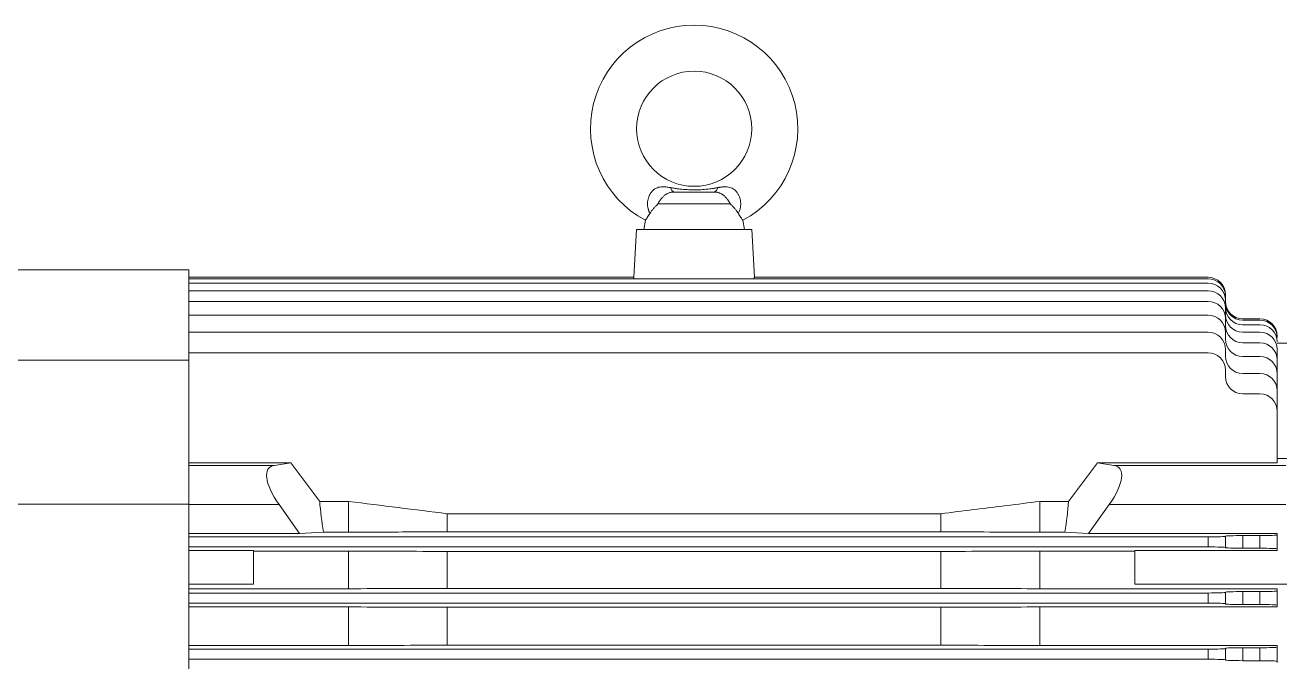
# Model space of a CAD drawing. Header units: millimetres. Extents: x -1229 to 6348, y -522 to 5252.
# Drawn here: x 519.7 to 955.4, y 1689.7 to 1910.9 of the extents above; entities that cross this region are included whole.
import ezdxf

# ---------------------------------------------------------------- set-up
doc = ezdxf.new("R2010")
doc.units = ezdxf.units.MM
doc.header["$LTSCALE"] = 25.4

# ---------------------------------------------------------------- blocks, each defined once
blk = doc.blocks.new('HHI 365TS FRONT VIEW')
at = {"color": 7, "linetype": 'Continuous', "lineweight": 5}
for p, q in [((-387.13, 253.87), (-412.27, 253.87)), ((-419.7, 245), (-420.66, 228.4)), ((-379.7, 245), (-419.7, 245)), ((-416.63, 248.23), (-417.2, 245)), ((-382.2, 245), (-382.77, 248.23)), ((-378.74, 228.4), (-379.7, 245)), ((-575.2, 231), (-755.2, 231)), ((-575.2, 199.67), (-575.2, 231)), ((-420.58, 228.4), (-575.2, 228.4)), ((-221.2, 227.88), (-575.2, 227.88)), ((-420.61, 227.88), (-420.58, 228.4)), ((-221.2, 228.4), (-378.82, 228.4)), ((-221.2, 226.33), (-575.2, 226.33)), ((-221.2, 223.73), (-575.2, 223.73)), ((-215.2, 221.88), (-215.2, 222.4)), ((-221.2, 220.05), (-575.2, 220.05)), ((-215.2, 220.33), (-215.2, 221.88)), ((-215.2, 217.94), (-215.2, 220.33)), ((-221.2, 215.26), (-575.2, 215.26)), ((-215.2, 215.35), (-215.2, 217.73)), ((-215.2, 211.68), (-215.2, 214.05)), ((-203.2, 214), (-209.2, 214)), ((-221.2, 209.33), (-575.2, 209.33)), ((-215.2, 206.92), (-215.2, 209.26)), ((-203.2, 213.49), (-209.2, 213.49)), ((-203.2, 211.94), (-209.2, 211.94)), ((-203.2, 209.35), (-209.2, 209.35)), ((-203.2, 205.68), (-209.2, 205.68)), ((-190.2, 205.5), (-197.2, 205.5)), ((-221.2, 202.18), (-575.2, 202.18)), ((-215.2, 201.01), (-215.2, 203.33)), ((-203.2, 200.92), (-209.2, 200.92)), ((-197.2, 199.68), (-197.2, 203.35)), ((-755.2, 199.67), (-575.2, 199.67)), ((-575.2, 199.67), (-575.2, 149.65)), ((-215.2, 193.9), (-215.2, 196.18)), ((-197.2, 194.92), (-197.2, 199.68)), ((-203.2, 195.01), (-209.2, 195.01)), ((-197.2, 189.01), (-197.2, 194.92)), ((-203.2, 187.9), (-209.2, 187.9)), ((-197.2, 181.9), (-197.2, 189.01)), ((-197.2, 163.96), (-197.2, 181.9)), ((-575.2, 163.96), (-539.73, 163.96)), ((-575.2, 163.08), (-545.48, 163.08)), ((-545.48, 163.08), (-539.73, 163.96)), ((-539.73, 163.96), (-529.73, 150.55)), ((-269.67, 150.55), (-259.67, 163.96)), ((-253.92, 163.08), (-259.67, 163.96)), ((-259.67, 163.96), (-197.2, 163.96)), ((-194.2, 163.08), (-253.92, 163.08)), ((-197.2, 165.5), (-190.2, 165.5)), ((-575.2, 149.65), (-755.2, 149.65)), ((-575.2, -149.65), (-575.2, 149.65)), ((-575.2, 149.45), (-543.8, 149.45)), ((-543.8, 149.45), (-536.71, 139.45)), ((-529.73, 150.55), (-519.7, 150.55)), ((-519.7, 150.55), (-519.7, 139.87)), ((-279.7, 150.55), (-279.7, 139.87)), ((-279.7, 150.55), (-269.67, 150.55)), ((-262.69, 139.45), (-255.6, 149.45)), ((-194.2, 149.45), (-255.6, 149.45)), ((-485.41, 146.3), (-485.41, 140.01)), ((-485.41, 146.3), (-313.99, 146.3)), ((-313.99, 146.3), (-313.99, 140.01)), ((-536.71, 139.45), (-575.2, 139.45)), ((-528.41, 139.87), (-536.71, 139.45)), ((-519.7, 139.87), (-528.41, 139.87)), ((-313.99, 140.01), (-485.41, 140.01)), ((-270.99, 139.87), (-279.7, 139.87)), ((-262.69, 139.45), (-270.99, 139.87)), ((-197.2, 139.45), (-262.69, 139.45)), ((-197.2, 138.89), (-197.2, 139.45)), ((-575.2, 138.25), (-221.2, 138.25)), ((-221.2, 138.25), (-221.2, 134.75)), ((-215.2, 138.44), (-215.2, 138.51)), ((-215.2, 134.56), (-215.2, 138.44)), ((-209.2, 138.7), (-203.2, 138.7)), ((-209.2, 134.3), (-209.2, 138.7)), ((-203.2, 138.7), (-203.2, 134.3)), ((-197.2, 134.11), (-197.2, 138.89)), ((-221.2, 134.75), (-575.2, 134.75)), ((-575.2, 133.56), (-552.7, 133.56)), ((-552.7, 133.56), (-552.7, 121.82)), ((-552.7, 133.31), (-519.7, 133.31)), ((-519.7, 120.24), (-519.7, 133.31)), ((-485.41, 133.19), (-313.99, 133.19)), ((-485.41, 133.19), (-485.41, 120.37)), ((-313.99, 133.19), (-313.99, 120.37)), ((-279.7, 133.31), (-279.7, 120.24)), ((-279.7, 133.31), (-246.7, 133.31)), ((-246.7, 133.56), (-197.2, 133.56)), ((-246.7, 133.56), (-246.7, 121.82)), ((-215.2, 134.49), (-215.2, 134.56)), ((-203.2, 134.3), (-209.2, 134.3)), ((-197.2, 133.56), (-197.2, 134.11)), ((-552.7, 121.82), (-575.2, 121.82)), ((-575.2, 120.24), (-519.7, 120.24)), ((-575.2, 118.75), (-221.2, 118.75)), ((-313.99, 120.37), (-485.41, 120.37)), ((-197.2, 120.24), (-279.7, 120.24)), ((-246.7, 121.82), (-190.2, 121.82)), ((-221.2, 118.75), (-221.2, 115.25)), ((-215.2, 118.96), (-215.2, 119.04)), ((-215.2, 115.04), (-215.2, 118.96)), ((-209.2, 119.25), (-203.2, 119.25)), ((-209.2, 114.75), (-209.2, 119.25)), ((-203.2, 119.25), (-203.2, 114.75)), ((-197.2, 119.46), (-197.2, 120.24)), ((-197.2, 114.54), (-197.2, 119.46)), ((-221.2, 115.25), (-575.2, 115.25)), ((-575.2, 113.91), (-519.7, 113.91)), ((-519.7, 100.51), (-519.7, 113.91)), ((-485.41, 113.79), (-313.99, 113.79)), ((-485.41, 113.79), (-485.41, 100.63)), ((-313.99, 113.79), (-313.99, 100.63)), ((-279.7, 113.91), (-197.2, 113.91)), ((-279.7, 113.91), (-279.7, 100.51)), ((-215.2, 114.96), (-215.2, 115.04)), ((-203.2, 114.75), (-209.2, 114.75)), ((-197.2, 113.91), (-197.2, 114.54)), ((-575.2, 100.51), (-519.7, 100.51)), ((-313.99, 100.63), (-485.41, 100.63)), ((-197.2, 100.51), (-279.7, 100.51)), ((-197.2, 99.96), (-197.2, 100.51)), ((-575.2, 99.25), (-221.2, 99.25)), ((-221.2, 99.25), (-221.2, 95.75)), ((-215.2, 99.46), (-215.2, 99.54)), ((-215.2, 95.54), (-215.2, 99.46)), ((-209.2, 99.75), (-203.2, 99.75)), ((-209.2, 95.25), (-209.2, 99.75)), ((-203.2, 99.75), (-203.2, 95.25)), ((-197.2, 95.04), (-197.2, 99.96)), ((-221.2, 95.75), (-575.2, 95.75)), ((-215.2, 95.46), (-215.2, 95.54)), ((-203.2, 95.25), (-209.2, 95.25)), ((-197.2, 94.6), (-197.2, 95.04))]:
    blk.add_line(p, q, dxfattribs=at)
blk.add_circle((-399.7, 280), 20, dxfattribs=at)
for centre, radius, start, end in [((-399.7, 280), 36, 298.0256, 241.977), ((-405.98, 259.86), 1.93, 189.4868, 254.4408), ((-393.42, 259.86), 1.93, 285.5592, 350.5132), ((-221.2, 222.4), 6, 0, 90), ((-221.2, 221.88), 6, 0, 90), ((-221.2, 220.33), 6, 0, 90), ((-221.2, 217.73), 6, 0, 90), ((-221.2, 214.05), 6, 0, 90), ((-209.2, 220), 6, 180, 270), ((-209.2, 219.49), 6, 180, 270), ((-209.2, 217.94), 6, 180, 270), ((-221.2, 209.26), 6, 0, 90), ((-209.2, 215.35), 6, 180, 270), ((-203.2, 208), 6, 0, 90), ((-221.2, 203.33), 6, 0, 90), ((-209.2, 211.68), 6, 180, 270), ((-203.2, 207.49), 6, 0, 90), ((-203.2, 205.94), 6, 0, 90), ((-203.2, 203.35), 6, 0, 90), ((-209.2, 206.92), 6, 180, 270), ((-203.2, 199.68), 6, 0, 90), ((-221.2, 196.18), 6, 0, 90), ((-209.2, 201.01), 6, 180, 270), ((-203.2, 194.92), 6, 0, 90), ((-209.2, 193.9), 6, 180, 270), ((-203.2, 189.01), 6, 0, 90), ((-203.2, 181.9), 6, 0, 90)]:
    blk.add_arc(centre, radius, start, end, dxfattribs=at)
for centre, major_axis, ratio, start_param, end_param in [((-399.7, -2417.59), (0, 2837.09), 0.020402, 5.913551, 5.914056), ((-533.19, 148.14), (-14.1, 14.1), 0.36397, 6.021386, 7.417649), ((-266.21, 148.14), (14.1, 14.1), 0.36397, 5.148721, 6.544985), ((-324.49, 0), (-193.11, 193.11), 0.36397, 0.399576, 0.473089), ((-474.91, 0), (193.11, 193.11), 0.36397, 5.810097, 5.883609), ((-221.2, 138.44), (6, 0), 0.031426, 4.712389, 6.283185), ((-209.2, 138.51), (6, 0), 0.031426, 1.570796, 3.141593), ((-203.2, 138.89), (6, 0), 0.031426, 4.712389, 6.283185), ((-221.2, 134.56), (6, 0), 0.031426, 0, 1.570796), ((-209.2, 134.49), (6, 0), 0.031426, 3.141593, 4.712389), ((-203.2, 134.11), (6, 0), 0.031426, 0, 1.570796), ((-221.2, 118.96), (6, 0), 0.034921, 4.712389, 6.283185), ((-209.2, 119.04), (6, 0), 0.034921, 1.570796, 3.141593), ((-203.2, 119.46), (6, 0), 0.034921, 4.712389, 6.283185), ((-221.2, 115.04), (6, 0), 0.034921, 0, 1.570796), ((-209.2, 114.96), (6, 0), 0.034921, 3.141593, 4.712389), ((-203.2, 114.54), (6, 0), 0.034921, 0, 1.570796), ((-221.2, 99.46), (6, 0), 0.034921, 4.712389, 6.283185), ((-209.2, 99.54), (6, 0), 0.034921, 1.570796, 3.141593), ((-203.2, 99.96), (6, 0), 0.034921, 4.712389, 6.283185), ((-221.2, 95.54), (6, 0), 0.034921, 0, 1.570796), ((-209.2, 95.46), (6, 0), 0.034921, 3.141593, 4.712389), ((-203.2, 95.04), (6, 0), 0.034921, 0, 1.570796)]:
    blk.add_ellipse(centre, major_axis=major_axis, ratio=ratio, start_param=start_param, end_param=end_param, dxfattribs=at)
for points, knots in [([(-415.02, 250.63), (-415.07, 250.7), (-415.15, 250.85), (-415.26, 251.07), (-415.37, 251.31), (-415.46, 251.55), (-415.55, 251.79), (-415.63, 252.04), (-415.75, 252.51), (-415.86, 253.2), (-415.89, 254.15), (-415.79, 255.11), (-415.55, 256.07), (-415.19, 256.99), (-414.67, 257.85), (-414.04, 258.58), (-413.3, 259.15), (-412.47, 259.55), (-411.6, 259.77), (-410.69, 259.84), (-409.88, 259.82), (-409.16, 259.74), (-408.53, 259.65), (-408.1, 259.58), (-407.88, 259.54)], [0, 0, 0, 0, 0.017501, 0.035088, 0.052774, 0.070572, 0.088495, 0.106556, 0.124766, 0.1878, 0.249584, 0.313994, 0.374576, 0.439638, 0.499934, 0.563932, 0.625307, 0.687376, 0.75062, 0.811216, 0.874798, 0.915004, 0.956671, 1, 1, 1, 1]), ([(-406.5, 258), (-406.56, 258), (-406.69, 258), (-406.88, 257.99), (-407.08, 257.98), (-407.27, 257.97), (-407.54, 257.94), (-407.91, 257.88), (-408.34, 257.76), (-408.76, 257.6), (-409.13, 257.42), (-409.53, 257.18), (-409.92, 256.9), (-410.31, 256.56), (-410.65, 256.23), (-410.97, 255.88), (-411.25, 255.53), (-411.49, 255.2), (-411.71, 254.89), (-411.91, 254.56), (-412.1, 254.22), (-412.21, 253.99), (-412.27, 253.87)], [0, 0, 0, 0, 0.0248748, 0.0498591, 0.0750107, 0.1003862, 0.126041, 0.1849332, 0.2505305, 0.3069713, 0.3755249, 0.4200803, 0.5000863, 0.568001, 0.6252851, 0.6881177, 0.7495793, 0.7976175, 0.8466699, 0.8967472, 0.9478564, 1, 1, 1, 1]), ([(-407.88, 259.54), (-407.66, 259.5), (-407.22, 259.42), (-406.57, 259.32), (-405.93, 259.22), (-405.29, 259.13), (-404.03, 258.98), (-402.17, 258.82), (-399.73, 258.75), (-397.34, 258.81), (-395.39, 258.98), (-393.84, 259.17), (-392.68, 259.34), (-391.91, 259.47), (-391.52, 259.54)], [0, 0, 0, 0, 0.041266, 0.081879, 0.121876, 0.161298, 0.20018, 0.353272, 0.500242, 0.640281, 0.785701, 0.855253, 0.926613, 1, 1, 1, 1]), ([(-392.9, 258), (-394.84, 258), (-397.24, 258), (-402.16, 258), (-404.56, 258), (-406.5, 258)], [0, 0, 0, 0, 0.5, 0.5, 1, 1, 1, 1]), ([(-387.13, 253.87), (-387.16, 253.93), (-387.22, 254.06), (-387.32, 254.26), (-387.43, 254.45), (-387.54, 254.63), (-387.65, 254.82), (-387.77, 254.99), (-387.88, 255.17), (-388.01, 255.34), (-388.19, 255.58), (-388.43, 255.88), (-388.75, 256.23), (-389.09, 256.57), (-389.48, 256.9), (-389.87, 257.18), (-390.27, 257.42), (-390.64, 257.6), (-391.07, 257.76), (-391.5, 257.88), (-391.91, 257.95), (-392.27, 257.98), (-392.58, 258), (-392.8, 258), (-392.9, 258)], [0, 0, 0, 0, 0.029112, 0.057905, 0.086379, 0.114534, 0.142371, 0.169891, 0.197096, 0.223987, 0.250568, 0.31244, 0.375724, 0.432661, 0.500226, 0.580516, 0.62547, 0.693877, 0.750267, 0.816182, 0.875381, 0.917476, 0.958931, 1, 1, 1, 1]), ([(-391.52, 259.54), (-391.39, 259.56), (-391.13, 259.61), (-390.74, 259.67), (-390.36, 259.72), (-390, 259.77), (-389.44, 259.82), (-388.71, 259.84), (-387.8, 259.76), (-386.92, 259.54), (-386.1, 259.15), (-385.36, 258.58), (-384.73, 257.85), (-384.21, 256.99), (-383.85, 256.08), (-383.61, 255.11), (-383.51, 254.16), (-383.54, 253.21), (-383.66, 252.45), (-383.82, 251.86), (-383.98, 251.43), (-384.16, 251.02), (-384.3, 250.76), (-384.38, 250.63)], [0, 0, 0, 0, 0.026163, 0.051703, 0.07666, 0.101078, 0.125004, 0.188941, 0.249867, 0.312877, 0.374732, 0.436144, 0.50019, 0.560331, 0.62522, 0.685674, 0.749952, 0.811619, 0.874552, 0.906494, 0.938004, 0.969149, 1, 1, 1, 1]), ([(-412.27, 253.87), (-412.36, 253.78), (-412.54, 253.61), (-412.81, 253.36), (-413.11, 253.06), (-413.44, 252.72), (-413.8, 252.32), (-414.14, 251.92), (-414.46, 251.5), (-414.75, 251.08), (-414.94, 250.78), (-415.02, 250.63)], [0, 0, 0, 0, 0.083347, 0.166795, 0.250345, 0.37769, 0.499912, 0.631209, 0.749426, 0.879279, 1, 1, 1, 1]), ([(-384.38, 250.63), (-384.42, 250.7), (-384.51, 250.85), (-384.65, 251.07), (-384.8, 251.29), (-385, 251.58), (-385.26, 251.92), (-385.59, 252.31), (-385.95, 252.7), (-386.32, 253.09), (-386.72, 253.48), (-386.99, 253.74), (-387.13, 253.87)], [0, 0, 0, 0, 0.0592265, 0.1207207, 0.1845025, 0.2505883, 0.368787, 0.5000999, 0.6130546, 0.7496642, 0.8750704, 1, 1, 1, 1]), ([(-415.02, 250.63), (-415.35, 250.09), (-416.01, 249.03), (-416.59, 248.29), (-416.57, 248.31), (-416.56, 248.32)], [0, 0, 0, 0, 0.385348, 0.77061, 1, 1, 1, 1]), ([(-382.84, 248.32), (-382.82, 248.3), (-382.76, 248.22), (-383.24, 248.85), (-383.89, 249.8), (-384.3, 250.5), (-384.38, 250.63)], [0, 0, 0, 0, 0.155252, 0.535606, 0.91876, 1, 1, 1, 1]), ([(-519.7, 150.55), (-513.94, 149.84), (-502.51, 148.43), (-491.08, 147.01), (-485.41, 146.3)], [0, 0, 0, 0, 0.503663, 1, 1, 1, 1]), ([(-313.99, 146.3), (-310.22, 146.77), (-302.64, 147.72), (-291.21, 149.13), (-283.55, 150.08), (-279.7, 150.55)], [0, 0, 0, 0, 0.330077, 0.66341, 1, 1, 1, 1]), ([(-485.41, 140.01), (-489.18, 139.99), (-496.76, 139.96), (-508.19, 139.92), (-515.85, 139.89), (-519.7, 139.87)], [0, 0, 0, 0, 0.330077, 0.66341, 1, 1, 1, 1]), ([(-279.7, 139.87), (-285.46, 139.89), (-296.89, 139.94), (-308.32, 139.98), (-313.99, 140.01)], [0, 0, 0, 0, 0.503663, 1, 1, 1, 1]), ([(-519.7, 133.31), (-513.95, 133.29), (-502.52, 133.25), (-491.09, 133.21), (-485.41, 133.19)], [0, 0, 0, 0, 0.503027, 1, 1, 1, 1]), ([(-313.99, 133.19), (-308.31, 133.21), (-296.88, 133.25), (-285.45, 133.29), (-279.7, 133.31)], [0, 0, 0, 0, 0.496973, 1, 1, 1, 1]), ([(-485.41, 120.37), (-491.09, 120.35), (-502.52, 120.31), (-513.95, 120.26), (-519.7, 120.24)], [0, 0, 0, 0, 0.497042, 1, 1, 1, 1]), ([(-279.7, 120.24), (-285.45, 120.26), (-296.88, 120.31), (-308.31, 120.35), (-313.99, 120.37)], [0, 0, 0, 0, 0.502958, 1, 1, 1, 1]), ([(-519.7, 113.91), (-513.96, 113.89), (-502.53, 113.85), (-491.1, 113.81), (-485.41, 113.79)], [0, 0, 0, 0, 0.502544, 1, 1, 1, 1]), ([(-313.99, 113.79), (-308.3, 113.81), (-296.87, 113.85), (-285.44, 113.89), (-279.7, 113.91)], [0, 0, 0, 0, 0.497456, 1, 1, 1, 1]), ([(-485.41, 100.63), (-491.1, 100.61), (-502.53, 100.57), (-513.96, 100.53), (-519.7, 100.51)], [0, 0, 0, 0, 0.497477, 1, 1, 1, 1]), ([(-279.7, 100.51), (-285.44, 100.53), (-296.87, 100.57), (-308.3, 100.61), (-313.99, 100.63)], [0, 0, 0, 0, 0.502523, 1, 1, 1, 1])]:
    blk.add_open_spline(points, degree=3, knots=knots, dxfattribs=at)

msp = doc.modelspace()

# ---------------------------------------------------------------- block references
at = {"color": 7, "lineweight": 5}
msp.add_blockref('HHI 365TS FRONT VIEW', (1151.698, 1594.899), dxfattribs=at)

doc.saveas('drawing.dxf')
